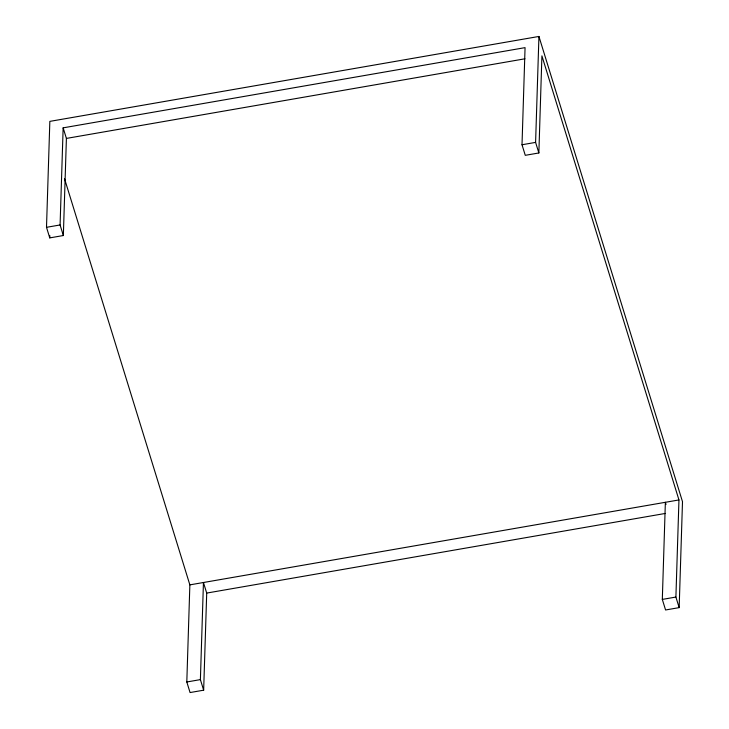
<?xml version="1.0" encoding="UTF-8"?>
<svg xmlns="http://www.w3.org/2000/svg" width="729" height="729" viewBox="0 0 729 729"><rect width="100%" height="100%" fill="white"/><g stroke="black" fill="none" stroke-linecap="round" stroke-linejoin="round"><path stroke-width="1.09" d="M679.164 607.621L675.901 597.051L678.954 499.939L541.911 55.851L538.859 152.962L525.272 155.323L522.01 144.752L525.062 47.64L63.141 127.848L66.403 138.419L63.35 235.531L49.763 237.891L46.501 227.32L49.836 121.378L538.931 36.45L682.499 501.68L679.164 607.621L665.577 609.982L662.315 599.411L665.367 502.299L666.024 504.413M49.763 237.891L49.836 235.631M63.35 235.531L60.088 224.96L63.141 127.848M203.655 690.19L200.393 679.619L203.446 582.507L206.708 593.078L203.655 690.19L190.069 692.55L186.806 681.98L189.859 584.868L64.544 178.787M538.859 152.962L535.596 142.392L538.931 36.45M66.403 138.419L524.962 58.794M46.501 227.32L60.088 224.96M522.01 144.752L535.596 142.392M189.859 584.868L678.954 499.939M206.708 593.078L665.267 513.453M186.806 681.98L200.393 679.619M662.315 599.411L675.901 597.051"/></g></svg>
